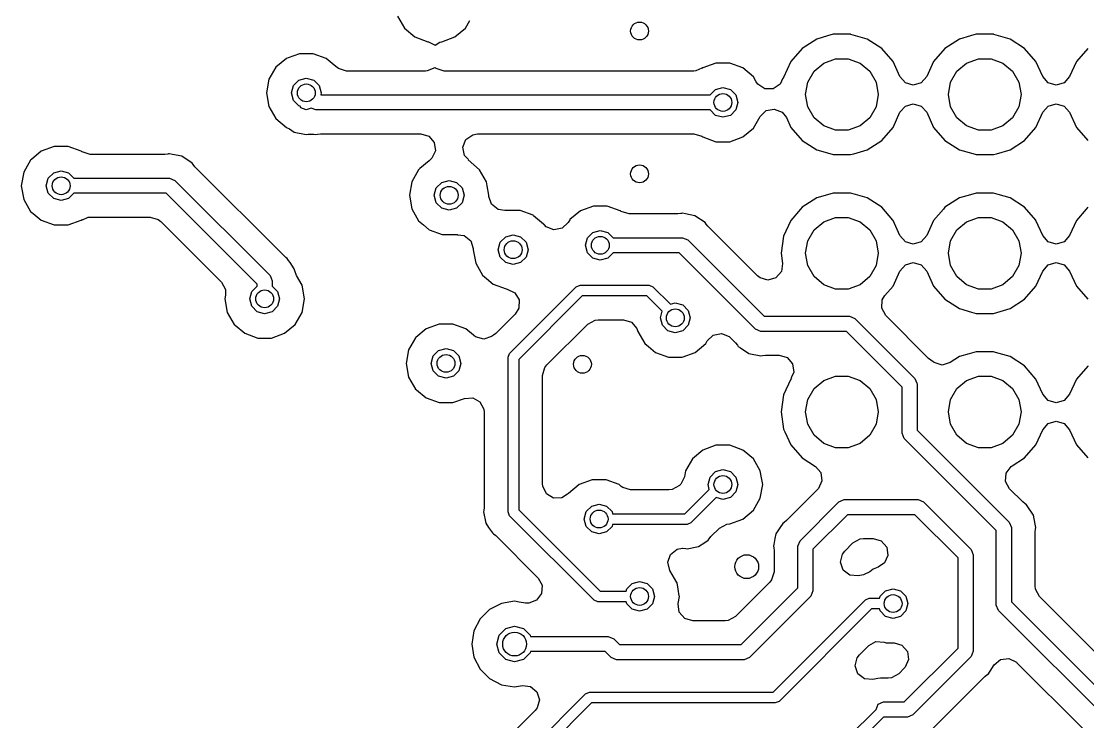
# Model space of a CAD drawing. Extents: x 4.55 to 6.09, y -4.28 to -3.52.
# Drawn here: x 4.8349 to 5.1876, y -4.0158 to -3.7842 of the extents above; entities that cross this region are included whole.
import ezdxf

# ---------------------------------------------------------------- set-up
doc = ezdxf.new("R2010")
doc.units = 0
doc.header["$MEASUREMENT"] = 0
doc.layers.add('BLACK', color=7, linetype='CONTINUOUS')

msp = doc.modelspace()

# ---------------------------------------------------------------- linework, layer by layer
at = {"layer": 'BLACK', "linetype": 'CONTINUOUS'}
for p, q in [((4.95928, -3.78246), (4.96156, -3.78642)), ((4.98174, -3.78642), (4.98317, -3.78394)), ((4.96156, -3.78642), (4.96156, -3.78642)), ((4.96156, -3.78642), (4.96156, -3.78642)), ((4.96156, -3.78642), (4.96507, -3.78936)), ((4.97824, -3.78936), (4.98174, -3.78642)), ((4.96507, -3.78936), (4.96937, -3.79093)), ((4.96937, -3.79093), (4.96937, -3.79093)), ((4.96937, -3.79093), (4.96945, -3.79094)), ((4.96945, -3.79094), (4.96957, -3.791)), ((4.96957, -3.791), (4.96977, -3.79107)), ((4.96977, -3.79107), (4.96976, -3.79109)), ((4.96976, -3.79109), (4.97175, -3.79208)), ((4.97175, -3.79208), (4.97333, -3.79106)), ((4.97333, -3.79106), (4.97386, -3.79094)), ((4.97386, -3.79094), (4.97394, -3.79093)), ((4.97394, -3.79093), (4.97824, -3.78936)), ((4.97394, -3.79093), (4.97394, -3.79093)), ((5.09795, -3.7901), (5.09313, -3.79319)), ((5.10157, -3.78903), (5.09795, -3.7901)), ((5.09795, -3.7901), (5.09795, -3.7901)), ((5.09795, -3.7901), (5.09795, -3.7901)), ((5.10344, -3.78848), (5.10157, -3.78903)), ((5.10916, -3.78848), (5.10344, -3.78848)), ((5.10344, -3.78848), (5.10344, -3.78848)), ((5.10926, -3.78851), (5.10916, -3.78848)), ((5.10916, -3.78848), (5.10916, -3.78848)), ((5.11465, -3.7901), (5.10926, -3.78851)), ((5.11947, -3.79319), (5.11465, -3.7901)), ((5.14519, -3.7901), (5.14038, -3.79319)), ((5.14881, -3.78903), (5.14519, -3.7901)), ((5.14519, -3.7901), (5.14519, -3.7901)), ((5.14519, -3.7901), (5.14519, -3.7901)), ((5.15068, -3.78848), (5.14881, -3.78903)), ((5.1564, -3.78848), (5.15068, -3.78848)), ((5.15068, -3.78848), (5.15068, -3.78848)), ((5.1565, -3.78851), (5.1564, -3.78848)), ((5.1564, -3.78848), (5.1564, -3.78848)), ((5.1619, -3.7901), (5.1565, -3.78851)), ((5.16671, -3.79319), (5.1619, -3.7901)), ((4.92685, -3.7949), (4.92311, -3.79626)), ((4.93142, -3.7949), (4.92685, -3.7949)), ((4.93572, -3.79647), (4.93142, -3.7949)), ((5.09313, -3.79319), (5.08938, -3.79752)), ((5.12321, -3.79752), (5.11947, -3.79319)), ((5.14038, -3.79319), (5.13663, -3.79752)), ((5.17046, -3.79752), (5.16671, -3.79319)), ((5.18762, -3.79319), (5.18387, -3.79752)), ((4.92255, -3.79647), (4.91904, -3.79941)), ((4.92311, -3.79626), (4.92255, -3.79647)), ((4.93835, -3.79868), (4.93572, -3.79647)), ((4.93932, -3.79949), (4.93835, -3.79868)), ((5.06301, -3.79864), (5.06034, -3.79962)), ((5.06464, -3.79805), (5.06301, -3.79864)), ((5.06922, -3.79805), (5.06464, -3.79805)), ((5.07352, -3.79962), (5.06922, -3.79805)), ((5.08938, -3.79752), (5.08701, -3.80272)), ((5.08938, -3.79752), (5.08938, -3.79752)), ((5.0971, -3.80067), (5.1003, -3.79799)), ((5.1003, -3.79799), (5.10421, -3.79656)), ((5.10421, -3.79656), (5.10838, -3.79656)), ((5.10838, -3.79656), (5.1123, -3.79799)), ((5.1123, -3.79799), (5.1155, -3.80067)), ((5.12548, -3.80248), (5.12321, -3.79752)), ((5.12321, -3.79752), (5.12321, -3.79752)), ((5.13663, -3.79752), (5.13436, -3.80248)), ((5.13663, -3.79752), (5.13663, -3.79752)), ((5.14434, -3.80067), (5.14754, -3.79799)), ((5.14754, -3.79799), (5.15146, -3.79656)), ((5.15146, -3.79656), (5.15563, -3.79656)), ((5.15563, -3.79656), (5.15955, -3.79799)), ((5.15955, -3.79799), (5.16274, -3.80067)), ((5.17272, -3.80248), (5.17046, -3.79752)), ((5.17046, -3.79752), (5.17046, -3.79752)), ((5.18387, -3.79752), (5.18161, -3.80248)), ((5.18387, -3.79752), (5.18387, -3.79752)), ((4.91904, -3.79941), (4.91676, -3.80337)), ((4.91904, -3.79941), (4.91904, -3.79941)), ((4.93982, -3.79985), (4.93932, -3.79949)), ((4.94246, -3.80063), (4.93982, -3.79985)), ((4.9686, -3.80063), (4.94246, -3.80063)), ((4.96915, -3.8006), (4.9686, -3.80063)), ((4.97168, -3.79954), (4.96915, -3.8006)), ((4.97173, -3.79947), (4.97168, -3.79954)), ((4.97206, -3.79985), (4.97173, -3.79947)), ((4.9747, -3.80063), (4.97206, -3.79985)), ((5.05736, -3.80063), (4.9747, -3.80063)), ((5.05798, -3.80059), (5.05736, -3.80063)), ((5.05992, -3.79974), (5.05798, -3.80059)), ((5.05997, -3.79983), (5.05992, -3.79974)), ((5.06034, -3.79962), (5.05997, -3.79983)), ((5.07702, -3.80256), (5.07352, -3.79962)), ((5.07352, -3.79962), (5.07352, -3.79962)), ((5.09502, -3.80428), (5.0971, -3.80067)), ((5.1155, -3.80067), (5.11758, -3.80428)), ((5.14226, -3.80428), (5.14434, -3.80067)), ((5.16274, -3.80067), (5.16483, -3.80428)), ((4.91676, -3.80337), (4.91596, -3.80787)), ((4.91676, -3.80337), (4.91676, -3.80337)), ((4.92421, -3.80787), (4.92487, -3.80541)), ((4.92487, -3.80541), (4.92667, -3.80361)), ((4.92667, -3.80361), (4.92913, -3.80295)), ((4.92913, -3.80295), (4.93159, -3.80361)), ((4.93159, -3.80361), (4.9334, -3.80541)), ((4.9334, -3.80541), (4.93406, -3.80787)), ((5.07798, -3.80422), (5.07702, -3.80256)), ((5.07702, -3.80256), (5.07702, -3.80256)), ((5.07702, -3.80256), (5.07702, -3.80256)), ((5.07702, -3.80256), (5.07702, -3.80256)), ((5.07702, -3.80256), (5.07702, -3.80256)), ((5.07852, -3.80498), (5.07798, -3.80422)), ((5.08083, -3.80647), (5.07852, -3.80498)), ((5.0859, -3.80498), (5.08359, -3.80647)), ((5.08679, -3.80302), (5.0859, -3.80498)), ((5.08691, -3.80306), (5.08679, -3.80302)), ((5.08701, -3.80272), (5.08691, -3.80306)), ((5.09429, -3.80839), (5.09502, -3.80428)), ((5.11758, -3.80428), (5.11831, -3.80839)), ((5.12728, -3.80456), (5.12548, -3.80248)), ((5.12548, -3.80248), (5.12548, -3.80248)), ((5.12992, -3.80533), (5.12728, -3.80456)), ((5.13256, -3.80456), (5.12992, -3.80533)), ((5.13436, -3.80248), (5.13256, -3.80456)), ((5.14154, -3.80839), (5.14226, -3.80428)), ((5.16483, -3.80428), (5.16555, -3.80839)), ((5.17453, -3.80456), (5.17272, -3.80248)), ((5.17272, -3.80248), (5.17272, -3.80248)), ((5.17717, -3.80533), (5.17453, -3.80456)), ((5.1798, -3.80456), (5.17717, -3.80533)), ((5.18161, -3.80248), (5.1798, -3.80456)), ((4.91596, -3.80787), (4.91596, -3.80787)), ((4.91596, -3.80787), (4.91676, -3.81238)), ((4.92487, -3.81033), (4.92421, -3.80787)), ((4.93406, -3.80787), (4.93388, -3.80852)), ((4.93388, -3.80852), (5.06271, -3.80852)), ((5.06271, -3.80852), (5.06447, -3.80676)), ((5.06447, -3.80676), (5.06693, -3.8061)), ((5.06693, -3.8061), (5.06939, -3.80676)), ((5.06939, -3.80676), (5.07119, -3.80856)), ((5.07119, -3.80856), (5.07185, -3.81102)), ((5.08359, -3.80647), (5.08083, -3.80647)), ((5.09502, -3.81249), (5.09429, -3.80839)), ((5.11831, -3.80839), (5.11758, -3.81249)), ((5.14226, -3.81249), (5.14154, -3.80839)), ((5.16555, -3.80839), (5.16483, -3.81249)), ((4.91676, -3.81238), (4.91676, -3.81238)), ((4.91676, -3.81238), (4.91904, -3.81634)), ((4.92667, -3.81214), (4.92487, -3.81033)), ((4.92715, -3.81226), (4.92667, -3.81214)), ((4.92737, -3.81279), (4.92715, -3.81226)), ((4.92913, -3.81352), (4.92737, -3.81279)), ((4.93071, -3.81287), (4.92913, -3.81352)), ((4.93228, -3.81352), (4.93071, -3.81287)), ((5.07185, -3.81102), (5.07119, -3.81348)), ((5.0971, -3.8161), (5.09502, -3.81249)), ((5.11758, -3.81249), (5.1155, -3.8161)), ((5.12548, -3.81429), (5.12728, -3.81221)), ((5.12728, -3.81221), (5.12992, -3.81144)), ((5.12992, -3.81144), (5.13256, -3.81221)), ((5.13256, -3.81221), (5.13436, -3.81429)), ((5.14434, -3.8161), (5.14226, -3.81249)), ((5.16483, -3.81249), (5.16274, -3.8161)), ((5.17272, -3.81429), (5.17453, -3.81221)), ((5.17453, -3.81221), (5.17717, -3.81144)), ((5.17717, -3.81144), (5.1798, -3.81221)), ((5.1798, -3.81221), (5.18161, -3.81429)), ((4.91904, -3.81634), (4.91904, -3.81634)), ((4.91904, -3.81634), (4.92255, -3.81928)), ((5.06271, -3.81352), (4.93228, -3.81352)), ((5.06447, -3.81529), (5.06271, -3.81352)), ((5.06693, -3.81594), (5.06447, -3.81529)), ((5.06939, -3.81529), (5.06693, -3.81594)), ((5.07119, -3.81348), (5.06939, -3.81529)), ((5.07702, -3.81949), (5.07925, -3.81563)), ((5.07925, -3.81563), (5.08124, -3.81373)), ((5.08124, -3.81373), (5.08394, -3.81321)), ((5.08394, -3.81321), (5.08649, -3.81423)), ((5.08649, -3.81423), (5.08792, -3.81604)), ((5.08792, -3.81604), (5.08938, -3.81926)), ((5.1003, -3.81878), (5.0971, -3.8161)), ((5.1155, -3.8161), (5.1123, -3.81878)), ((5.12321, -3.81926), (5.12548, -3.81429)), ((5.13436, -3.81429), (5.13663, -3.81926)), ((5.14754, -3.81878), (5.14434, -3.8161)), ((5.16274, -3.8161), (5.15955, -3.81878)), ((5.17046, -3.81926), (5.17272, -3.81429)), ((5.18161, -3.81429), (5.18387, -3.81926)), ((4.92255, -3.81928), (4.92261, -3.81932)), ((4.92261, -3.81932), (4.92356, -3.8198)), ((4.92356, -3.8198), (4.92508, -3.82081)), ((5.07352, -3.82243), (5.07702, -3.81949)), ((5.08938, -3.81926), (5.09313, -3.82358)), ((5.10421, -3.82021), (5.1003, -3.81878)), ((5.1123, -3.81878), (5.10838, -3.82021)), ((5.11947, -3.82358), (5.12321, -3.81926)), ((5.13663, -3.81926), (5.14038, -3.82358)), ((5.15146, -3.82021), (5.14754, -3.81878)), ((5.15955, -3.81878), (5.15563, -3.82021)), ((5.16671, -3.82358), (5.17046, -3.81926)), ((5.18387, -3.81926), (5.18762, -3.82358)), ((4.92508, -3.82081), (4.92913, -3.82162)), ((4.92913, -3.82162), (4.92976, -3.8215)), ((4.92976, -3.8215), (4.93166, -3.8215)), ((4.93166, -3.8215), (4.93228, -3.82162)), ((4.93228, -3.82162), (4.93284, -3.82151)), ((4.93284, -3.82151), (4.93379, -3.82142)), ((4.93379, -3.82142), (4.967, -3.82142)), ((4.967, -3.82142), (4.96964, -3.82219)), ((4.96964, -3.82219), (4.97144, -3.82427)), ((4.9809, -3.82584), (4.98192, -3.82328)), ((4.98192, -3.82328), (4.98416, -3.82169)), ((4.98416, -3.82169), (4.98576, -3.82142)), ((4.98576, -3.82142), (5.05736, -3.82142)), ((5.05736, -3.82142), (5.06, -3.82219)), ((5.06, -3.82219), (5.06024, -3.82237)), ((5.06024, -3.82237), (5.06034, -3.82243)), ((5.06034, -3.82243), (5.06034, -3.82243)), ((5.06034, -3.82243), (5.06464, -3.824)), ((5.06922, -3.824), (5.07352, -3.82243)), ((5.09313, -3.82358), (5.09795, -3.82668)), ((5.10838, -3.82021), (5.10421, -3.82021)), ((5.11465, -3.82668), (5.11947, -3.82358)), ((5.14038, -3.82358), (5.14519, -3.82668)), ((5.15563, -3.82021), (5.15146, -3.82021)), ((5.1619, -3.82668), (5.16671, -3.82358)), ((4.84574, -3.82561), (4.84145, -3.82717)), ((4.85032, -3.82561), (4.84574, -3.82561)), ((4.85462, -3.82717), (4.85032, -3.82561)), ((4.97183, -3.82699), (4.97069, -3.8295)), ((4.97144, -3.82427), (4.97183, -3.82699)), ((4.98142, -3.82854), (4.9809, -3.82584)), ((5.06464, -3.824), (5.06464, -3.824)), ((5.06464, -3.824), (5.06922, -3.824)), ((5.06922, -3.824), (5.06922, -3.824)), ((5.09795, -3.82668), (5.10233, -3.82796)), ((5.11019, -3.82799), (5.11465, -3.82668)), ((5.14519, -3.82668), (5.14958, -3.82796)), ((5.15743, -3.82799), (5.1619, -3.82668)), ((4.83794, -3.83012), (4.83565, -3.83408)), ((4.83817, -3.82993), (4.83794, -3.83012)), ((4.83794, -3.83012), (4.83794, -3.83012)), ((4.84145, -3.82717), (4.83817, -3.82993)), ((4.85472, -3.82723), (4.85462, -3.82717)), ((4.85462, -3.82717), (4.85462, -3.82717)), ((4.85462, -3.82717), (4.85462, -3.82717)), ((4.85496, -3.82741), (4.85472, -3.82723)), ((4.8576, -3.82819), (4.85496, -3.82741)), ((4.88235, -3.82819), (4.8576, -3.82819)), ((4.88331, -3.8281), (4.88235, -3.82819)), ((4.88351, -3.82806), (4.88331, -3.8281)), ((4.88386, -3.82799), (4.88351, -3.82806)), ((4.88488, -3.82819), (4.88386, -3.82799)), ((4.88386, -3.82799), (4.88386, -3.82799)), ((4.88791, -3.82879), (4.88488, -3.82819)), ((4.88488, -3.82819), (4.88488, -3.82819)), ((4.89135, -3.83109), (4.88791, -3.82879)), ((4.88791, -3.82879), (4.88791, -3.82879)), ((4.96979, -3.83032), (4.96673, -3.83289)), ((4.97012, -3.83005), (4.96979, -3.83032)), ((4.96979, -3.83032), (4.96979, -3.83032)), ((4.97069, -3.8295), (4.97008, -3.83)), ((4.97008, -3.83), (4.97012, -3.83005)), ((4.98274, -3.82993), (4.98142, -3.82854)), ((4.98264, -3.83005), (4.98274, -3.82993)), ((4.98647, -3.83327), (4.98264, -3.83005)), ((5.10233, -3.82796), (5.10344, -3.82829)), ((5.10344, -3.82829), (5.10344, -3.82829)), ((5.10344, -3.82829), (5.10916, -3.82829)), ((5.10916, -3.82829), (5.11019, -3.82799)), ((5.14958, -3.82796), (5.15068, -3.82829)), ((5.15068, -3.82829), (5.15068, -3.82829)), ((5.15068, -3.82829), (5.1564, -3.82829)), ((5.1564, -3.82829), (5.15743, -3.82799)), ((4.83565, -3.83408), (4.83486, -3.83858)), ((4.83565, -3.83408), (4.83565, -3.83408)), ((4.84557, -3.83432), (4.84803, -3.83366)), ((4.84803, -3.83366), (4.85049, -3.83432)), ((4.89166, -3.83156), (4.89135, -3.83109)), ((4.89135, -3.83109), (4.89135, -3.83109)), ((4.89227, -3.8323), (4.89166, -3.83156)), ((4.92164, -3.86167), (4.89227, -3.8323)), ((4.96629, -3.83327), (4.964, -3.83723)), ((4.96673, -3.83289), (4.96629, -3.83327)), ((4.96629, -3.83327), (4.96629, -3.83327)), ((4.98647, -3.83327), (4.98647, -3.83327)), ((4.98876, -3.83723), (4.98647, -3.83327)), ((4.98647, -3.83327), (4.98647, -3.83327)), ((4.84311, -3.83858), (4.84377, -3.83612)), ((4.84377, -3.83612), (4.84557, -3.83432)), ((4.85049, -3.83432), (4.85225, -3.83608)), ((4.85225, -3.83608), (4.88386, -3.83608)), ((4.88386, -3.83608), (4.88563, -3.83681)), ((4.88563, -3.83681), (4.91712, -3.86831)), ((4.964, -3.83723), (4.96321, -3.84173)), ((4.964, -3.83723), (4.964, -3.83723)), ((4.97212, -3.83927), (4.97392, -3.83747)), ((4.97392, -3.83747), (4.97638, -3.83681)), ((4.97638, -3.83681), (4.97884, -3.83747)), ((4.97884, -3.83747), (4.98064, -3.83927)), ((4.989, -3.83858), (4.98876, -3.83723)), ((4.83486, -3.83858), (4.83486, -3.83858)), ((4.83486, -3.83858), (4.83565, -3.84309)), ((4.84377, -3.84104), (4.84311, -3.83858)), ((4.84557, -3.84284), (4.84377, -3.84104)), ((4.85225, -3.84108), (4.85049, -3.84284)), ((4.88282, -3.84108), (4.85225, -3.84108)), ((4.91285, -3.87111), (4.88282, -3.84108)), ((4.97146, -3.84173), (4.97212, -3.83927)), ((4.98064, -3.83927), (4.9813, -3.84173)), ((4.98955, -3.84173), (4.989, -3.83858)), ((5.10344, -3.841), (5.10154, -3.84156)), ((5.10916, -3.841), (5.10344, -3.841)), ((5.10344, -3.841), (5.10344, -3.841)), ((5.11077, -3.84148), (5.10916, -3.841)), ((5.10916, -3.841), (5.10916, -3.841)), ((5.15068, -3.841), (5.14879, -3.84156)), ((5.1564, -3.841), (5.15068, -3.841)), ((5.15068, -3.841), (5.15068, -3.841)), ((5.15802, -3.84148), (5.1564, -3.841)), ((5.1564, -3.841), (5.1564, -3.841)), ((4.83565, -3.84309), (4.83565, -3.84309)), ((4.83565, -3.84309), (4.83794, -3.84705)), ((4.84803, -3.8435), (4.84557, -3.84284)), ((4.85049, -3.84284), (4.84803, -3.8435)), ((4.96321, -3.84173), (4.96321, -3.84173)), ((4.96321, -3.84173), (4.964, -3.84624)), ((4.97212, -3.84419), (4.97146, -3.84173)), ((4.97392, -3.84599), (4.97212, -3.84419)), ((4.98064, -3.84419), (4.97884, -3.84599)), ((4.9813, -3.84173), (4.98064, -3.84419)), ((4.98955, -3.84195), (4.98955, -3.84173)), ((4.98955, -3.8421), (4.98955, -3.84195)), ((4.99041, -3.84472), (4.98955, -3.8421)), ((4.99255, -3.84645), (4.99041, -3.84472)), ((5.09795, -3.84262), (5.09313, -3.84571)), ((5.10154, -3.84156), (5.09795, -3.84262)), ((5.09795, -3.84262), (5.09795, -3.84262)), ((5.09795, -3.84262), (5.09795, -3.84262)), ((5.11465, -3.84262), (5.11077, -3.84148)), ((5.11947, -3.84571), (5.11465, -3.84262)), ((5.14519, -3.84262), (5.14038, -3.84571)), ((5.14879, -3.84156), (5.14519, -3.84262)), ((5.14519, -3.84262), (5.14519, -3.84262)), ((5.14519, -3.84262), (5.14519, -3.84262)), ((5.1619, -3.84262), (5.15802, -3.84148)), ((5.16671, -3.84571), (5.1619, -3.84262)), ((4.83794, -3.84705), (4.83794, -3.84705)), ((4.83794, -3.84705), (4.83881, -3.84778)), ((4.83881, -3.84778), (4.84145, -3.84999)), ((4.964, -3.84624), (4.964, -3.84624)), ((4.964, -3.84624), (4.96629, -3.8502)), ((4.97638, -3.84665), (4.97392, -3.84599)), ((4.97884, -3.84599), (4.97638, -3.84665)), ((4.99483, -3.84671), (4.99255, -3.84645)), ((4.99483, -3.84676), (4.99483, -3.84671)), ((4.99525, -3.84676), (4.99483, -3.84676)), ((4.99983, -3.84676), (4.99525, -3.84676)), ((5.00413, -3.84833), (4.99983, -3.84676)), ((5.01979, -3.84686), (5.01632, -3.84978)), ((5.02409, -3.8453), (5.01979, -3.84686)), ((5.02867, -3.8453), (5.02409, -3.8453)), ((5.03296, -3.84686), (5.02867, -3.8453)), ((5.03306, -3.84692), (5.03296, -3.84686)), ((5.03296, -3.84686), (5.03296, -3.84686)), ((5.03296, -3.84686), (5.03296, -3.84686)), ((5.03331, -3.8471), (5.03306, -3.84692)), ((5.03595, -3.84787), (5.03331, -3.8471)), ((5.05204, -3.84787), (5.03595, -3.84787)), ((5.05299, -3.84778), (5.05204, -3.84787)), ((5.05322, -3.84773), (5.05299, -3.84778)), ((5.05354, -3.84767), (5.05322, -3.84773)), ((5.05457, -3.84787), (5.05354, -3.84767)), ((5.05354, -3.84767), (5.05354, -3.84767)), ((5.0576, -3.84848), (5.05457, -3.84787)), ((5.05457, -3.84787), (5.05457, -3.84787)), ((5.09263, -3.84629), (5.08938, -3.85004)), ((5.09313, -3.84571), (5.09263, -3.84629)), ((5.09313, -3.84571), (5.09313, -3.84571)), ((5.09313, -3.84571), (5.09313, -3.84571)), ((5.12317, -3.84999), (5.11947, -3.84571)), ((5.13988, -3.84629), (5.13663, -3.85004)), ((5.14038, -3.84571), (5.13988, -3.84629)), ((5.14038, -3.84571), (5.14038, -3.84571)), ((5.14038, -3.84571), (5.14038, -3.84571)), ((5.17042, -3.84999), (5.16671, -3.84571)), ((5.18712, -3.84629), (5.18387, -3.85004)), ((5.18762, -3.84571), (5.18712, -3.84629)), ((4.84145, -3.84999), (4.84574, -3.85156)), ((4.84574, -3.85156), (4.84574, -3.85156)), ((4.84574, -3.85156), (4.85032, -3.85156)), ((4.85032, -3.85156), (4.85462, -3.84999)), ((4.85032, -3.85156), (4.85032, -3.85156)), ((4.85462, -3.84999), (4.85499, -3.84978)), ((4.85462, -3.84999), (4.85462, -3.84999)), ((4.85499, -3.84978), (4.85504, -3.84987)), ((4.85504, -3.84987), (4.85698, -3.84902)), ((4.85698, -3.84902), (4.8576, -3.84898)), ((4.8576, -3.84898), (4.87753, -3.84898)), ((4.87753, -3.84898), (4.88017, -3.84975)), ((4.88017, -3.84975), (4.88098, -3.85041)), ((4.88098, -3.85041), (4.90104, -3.87046)), ((4.96629, -3.8502), (4.96629, -3.8502)), ((4.96629, -3.8502), (4.9679, -3.85156)), ((4.9679, -3.85156), (4.96979, -3.85314)), ((5.0043, -3.84848), (5.00413, -3.84833)), ((5.00763, -3.85127), (5.0043, -3.84848)), ((5.00778, -3.85144), (5.00763, -3.85127)), ((5.0085, -3.85214), (5.00778, -3.85144)), ((5.01574, -3.85074), (5.01375, -3.85264)), ((5.01629, -3.8498), (5.01574, -3.85074)), ((5.01632, -3.84978), (5.01629, -3.8498)), ((5.06104, -3.85077), (5.0576, -3.84848)), ((5.0576, -3.84848), (5.0576, -3.84848)), ((5.06135, -3.85124), (5.06104, -3.85077)), ((5.06196, -3.85198), (5.06135, -3.85124)), ((5.08938, -3.85004), (5.08701, -3.85524)), ((5.08938, -3.85004), (5.08938, -3.85004)), ((5.0971, -3.85319), (5.1003, -3.85051)), ((5.1003, -3.85051), (5.10421, -3.84908)), ((5.10421, -3.84908), (5.10838, -3.84908)), ((5.10838, -3.84908), (5.1123, -3.85051)), ((5.1123, -3.85051), (5.1155, -3.85319)), ((5.12321, -3.85004), (5.12317, -3.84999)), ((5.12548, -3.855), (5.12321, -3.85004)), ((5.12321, -3.85004), (5.12321, -3.85004)), ((5.13663, -3.85004), (5.13436, -3.855)), ((5.13663, -3.85004), (5.13663, -3.85004)), ((5.14434, -3.85319), (5.14754, -3.85051)), ((5.14754, -3.85051), (5.15146, -3.84908)), ((5.15146, -3.84908), (5.15563, -3.84908)), ((5.15563, -3.84908), (5.15955, -3.85051)), ((5.15955, -3.85051), (5.16274, -3.85319)), ((5.17046, -3.85004), (5.17042, -3.84999)), ((5.17272, -3.855), (5.17046, -3.85004)), ((5.17046, -3.85004), (5.17046, -3.85004)), ((5.18387, -3.85004), (5.18161, -3.855)), ((5.18387, -3.85004), (5.18387, -3.85004)), ((4.96979, -3.85314), (4.97409, -3.8547)), ((4.97409, -3.8547), (4.97409, -3.8547)), ((4.97409, -3.8547), (4.97909, -3.8547)), ((4.97909, -3.8547), (4.97909, -3.85476)), ((4.97909, -3.85476), (4.98137, -3.85501)), ((4.98137, -3.85501), (4.98351, -3.85675)), ((4.99508, -3.85547), (4.99754, -3.85481)), ((4.99754, -3.85481), (5, -3.85547)), ((5.01105, -3.85316), (5.0085, -3.85214)), ((5.01375, -3.85264), (5.01105, -3.85316)), ((5.02212, -3.85581), (5.02392, -3.85401)), ((5.02392, -3.85401), (5.02638, -3.85335)), ((5.02638, -3.85335), (5.02884, -3.85401)), ((5.02884, -3.85401), (5.0306, -3.85577)), ((5.07839, -3.86842), (5.06196, -3.85198)), ((5.08701, -3.85524), (5.08619, -3.86091)), ((5.08701, -3.85524), (5.08701, -3.85524)), ((5.09502, -3.8568), (5.0971, -3.85319)), ((5.1155, -3.85319), (5.11758, -3.8568)), ((5.12728, -3.85708), (5.12548, -3.855)), ((5.12548, -3.855), (5.12548, -3.855)), ((5.13436, -3.855), (5.13256, -3.85708)), ((5.14226, -3.8568), (5.14434, -3.85319)), ((5.16274, -3.85319), (5.16483, -3.8568)), ((5.17453, -3.85708), (5.17272, -3.855)), ((5.17272, -3.855), (5.17272, -3.855)), ((5.18161, -3.855), (5.1798, -3.85708)), ((4.98351, -3.85675), (4.98437, -3.85936)), ((4.99262, -3.85974), (4.99328, -3.85727)), ((4.99328, -3.85727), (4.99508, -3.85547)), ((5, -3.85547), (5.0018, -3.85727)), ((5.0018, -3.85727), (5.00246, -3.85974)), ((5.02146, -3.85827), (5.02212, -3.85581)), ((5.02212, -3.86073), (5.02146, -3.85827)), ((5.0306, -3.85577), (5.05354, -3.85577)), ((5.05354, -3.85577), (5.05531, -3.8565)), ((5.05531, -3.8565), (5.08056, -3.88175)), ((5.09429, -3.86091), (5.09502, -3.8568)), ((5.11758, -3.8568), (5.11831, -3.86091)), ((5.12992, -3.85785), (5.12728, -3.85708)), ((5.13256, -3.85708), (5.12992, -3.85785)), ((5.14154, -3.86091), (5.14226, -3.8568)), ((5.16483, -3.8568), (5.16555, -3.86091)), ((5.17717, -3.85785), (5.17453, -3.85708)), ((5.1798, -3.85708), (5.17717, -3.85785)), ((4.92238, -3.86227), (4.92164, -3.86167)), ((4.92285, -3.86259), (4.92238, -3.86227)), ((4.98437, -3.85936), (4.98437, -3.85952)), ((4.98437, -3.85952), (4.98437, -3.85974)), ((4.98437, -3.85974), (4.98516, -3.86424)), ((4.99328, -3.8622), (4.99262, -3.85974)), ((4.99508, -3.864), (4.99328, -3.8622)), ((5.0018, -3.8622), (5, -3.864)), ((5.00246, -3.85974), (5.0018, -3.8622)), ((5.02392, -3.86253), (5.02212, -3.86073)), ((5.0306, -3.86077), (5.02884, -3.86253)), ((5.05251, -3.86077), (5.0306, -3.86077)), ((5.07776, -3.88602), (5.05251, -3.86077)), ((5.08619, -3.86091), (5.08668, -3.86427)), ((5.09502, -3.86501), (5.09429, -3.86091)), ((5.11831, -3.86091), (5.11758, -3.86501)), ((5.14226, -3.86501), (5.14154, -3.86091)), ((5.16555, -3.86091), (5.16483, -3.86501)), ((4.92329, -3.86325), (4.92285, -3.86259)), ((4.92285, -3.86259), (4.92285, -3.86259)), ((4.92285, -3.86259), (4.92285, -3.86259)), ((4.92376, -3.86396), (4.92329, -3.86325)), ((4.92329, -3.86325), (4.92329, -3.86325)), ((4.92514, -3.86602), (4.92376, -3.86396)), ((4.98516, -3.86424), (4.98516, -3.86424)), ((4.98516, -3.86424), (4.98745, -3.8682)), ((4.99754, -3.86466), (4.99508, -3.864)), ((5, -3.864), (4.99754, -3.86466)), ((5.02638, -3.86319), (5.02392, -3.86253)), ((5.02884, -3.86253), (5.02638, -3.86319)), ((5.08668, -3.86427), (5.08629, -3.86699)), ((5.0971, -3.86862), (5.09502, -3.86501)), ((5.11758, -3.86501), (5.1155, -3.86862)), ((5.12548, -3.86681), (5.12728, -3.86473)), ((5.12728, -3.86473), (5.12992, -3.86396)), ((5.12992, -3.86396), (5.13256, -3.86473)), ((5.13256, -3.86473), (5.13436, -3.86681)), ((5.14434, -3.86862), (5.14226, -3.86501)), ((5.16483, -3.86501), (5.16274, -3.86862)), ((5.17272, -3.86681), (5.17453, -3.86473)), ((5.17453, -3.86473), (5.17717, -3.86396)), ((5.17717, -3.86396), (5.1798, -3.86473)), ((5.1798, -3.86473), (5.18161, -3.86681)), ((4.91712, -3.86831), (4.91785, -3.87008)), ((4.92528, -3.86672), (4.92514, -3.86602)), ((4.92584, -3.86821), (4.92528, -3.86672)), ((4.92773, -3.87148), (4.92584, -3.86821)), ((4.98745, -3.8682), (4.98745, -3.8682)), ((4.98745, -3.8682), (4.98869, -3.86924)), ((4.98869, -3.86924), (4.99095, -3.87114)), ((5.07921, -3.86907), (5.07839, -3.86842)), ((5.08184, -3.86985), (5.07921, -3.86907)), ((5.08448, -3.86907), (5.08184, -3.86985)), ((5.08629, -3.86699), (5.08448, -3.86907)), ((5.1003, -3.8713), (5.0971, -3.86862)), ((5.1155, -3.86862), (5.1123, -3.8713)), ((5.12321, -3.87178), (5.12548, -3.86681)), ((5.13436, -3.86681), (5.13663, -3.87178)), ((5.14754, -3.8713), (5.14434, -3.86862)), ((5.16274, -3.86862), (5.15955, -3.8713)), ((5.17046, -3.87178), (5.17272, -3.86681)), ((5.18161, -3.86681), (5.18387, -3.87178)), ((4.90104, -3.87046), (4.90236, -3.87288)), ((4.90236, -3.87288), (4.9024, -3.87476)), ((4.91109, -3.87352), (4.91285, -3.87176)), ((4.91285, -3.87176), (4.91285, -3.87111)), ((4.91785, -3.87008), (4.91785, -3.87176)), ((4.91785, -3.87176), (4.91962, -3.87352)), ((4.92853, -3.87598), (4.92773, -3.87148)), ((4.99095, -3.87114), (4.99525, -3.87271)), ((4.99525, -3.87271), (4.99525, -3.87271)), ((4.99525, -3.87271), (4.99561, -3.87277)), ((4.99561, -3.87277), (4.99807, -3.87399)), ((4.99639, -3.89402), (5.01843, -3.87198)), ((5.01843, -3.87198), (5.01969, -3.87146)), ((5.01969, -3.87146), (5.04252, -3.87146)), ((5.01969, -3.87146), (5.01969, -3.87146)), ((5.04252, -3.87146), (5.04377, -3.87198)), ((5.04377, -3.87198), (5.04959, -3.87779)), ((5.10421, -3.87273), (5.1003, -3.8713)), ((5.10838, -3.87273), (5.10421, -3.87273)), ((5.1123, -3.8713), (5.10838, -3.87273)), ((5.12054, -3.87486), (5.12321, -3.87178)), ((5.13663, -3.87178), (5.14038, -3.8761)), ((5.15146, -3.87273), (5.14754, -3.8713)), ((5.15563, -3.87273), (5.15146, -3.87273)), ((5.15955, -3.8713), (5.15563, -3.87273)), ((5.16671, -3.8761), (5.17046, -3.87178)), ((5.18387, -3.87178), (5.18762, -3.8761)), ((4.9024, -3.87476), (4.90218, -3.87598)), ((4.90218, -3.87598), (4.90218, -3.87598)), ((4.90218, -3.87598), (4.90298, -3.88049)), ((4.91043, -3.87598), (4.91109, -3.87352)), ((4.91109, -3.87844), (4.91043, -3.87598)), ((4.91962, -3.87352), (4.92028, -3.87598)), ((4.92028, -3.87598), (4.91962, -3.87844)), ((4.92773, -3.88049), (4.92853, -3.87598)), ((4.99807, -3.87399), (4.99949, -3.87635)), ((4.99949, -3.87635), (4.9994, -3.8791)), ((5.02042, -3.875), (4.99941, -3.89601)), ((5.04179, -3.875), (5.02042, -3.875)), ((5.04685, -3.88007), (5.04179, -3.875)), ((5.11946, -3.8791), (5.11965, -3.87635)), ((5.11965, -3.87635), (5.12054, -3.87486)), ((5.14038, -3.8761), (5.14519, -3.87919)), ((5.1619, -3.87919), (5.16671, -3.8761)), ((4.91289, -3.88025), (4.91109, -3.87844)), ((4.91962, -3.87844), (4.91781, -3.88025)), ((4.9994, -3.8791), (4.99821, -3.88103)), ((5.04959, -3.87779), (5.05118, -3.87736)), ((5.05118, -3.87736), (5.05364, -3.87802)), ((5.05364, -3.87802), (5.05544, -3.87982)), ((5.05544, -3.87982), (5.0561, -3.88228)), ((5.12078, -3.88151), (5.11946, -3.8791)), ((5.14519, -3.87919), (5.14915, -3.88036)), ((5.15749, -3.88049), (5.1619, -3.87919)), ((4.90298, -3.88049), (4.90298, -3.88049)), ((4.90298, -3.88049), (4.90526, -3.88445)), ((4.91535, -3.88091), (4.91289, -3.88025)), ((4.91781, -3.88025), (4.91535, -3.88091)), ((4.92545, -3.88445), (4.92773, -3.88049)), ((4.99821, -3.88103), (4.99182, -3.88743)), ((5.02226, -3.88432), (5.02467, -3.88301)), ((5.02467, -3.88301), (5.02571, -3.88289)), ((5.02571, -3.88289), (5.03402, -3.88289)), ((5.03402, -3.88289), (5.03666, -3.88367)), ((5.04626, -3.88228), (5.04685, -3.88007)), ((5.04692, -3.88474), (5.04626, -3.88228)), ((5.0561, -3.88228), (5.05544, -3.88474)), ((5.08056, -3.88175), (5.10882, -3.88175)), ((5.10882, -3.88175), (5.11059, -3.88248)), ((5.11059, -3.88248), (5.13045, -3.90235)), ((5.13497, -3.8957), (5.12078, -3.88151)), ((5.14915, -3.88036), (5.15068, -3.88081)), ((5.15068, -3.88081), (5.15068, -3.88081)), ((5.15068, -3.88081), (5.1564, -3.88081)), ((5.1564, -3.88081), (5.15749, -3.88049)), ((4.90526, -3.88445), (4.90526, -3.88445)), ((4.90526, -3.88445), (4.90559, -3.88473)), ((4.90559, -3.88473), (4.90877, -3.88739)), ((4.92194, -3.88739), (4.92545, -3.88445)), ((4.96876, -3.88594), (4.96534, -3.8888)), ((4.97305, -3.88437), (4.96876, -3.88594)), ((4.97763, -3.88437), (4.97305, -3.88437)), ((4.98193, -3.88594), (4.97763, -3.88437)), ((4.98443, -3.88803), (4.98193, -3.88594)), ((5.00873, -3.89785), (5.02226, -3.88432)), ((5.03666, -3.88367), (5.03846, -3.88575)), ((5.03846, -3.88575), (5.03867, -3.88644)), ((5.03867, -3.88644), (5.0388, -3.88679)), ((5.0388, -3.88679), (5.04109, -3.89075)), ((5.04872, -3.88655), (5.04692, -3.88474)), ((5.05118, -3.8872), (5.04872, -3.88655)), ((5.05364, -3.88655), (5.05118, -3.8872)), ((5.05544, -3.88474), (5.05364, -3.88655)), ((5.07953, -3.88675), (5.07776, -3.88602)), ((5.10778, -3.88675), (5.07953, -3.88675)), ((5.12618, -3.90515), (5.10778, -3.88675)), ((4.90877, -3.88739), (4.91307, -3.88896)), ((4.91307, -3.88896), (4.91307, -3.88896)), ((4.91307, -3.88896), (4.91764, -3.88896)), ((4.91764, -3.88896), (4.92194, -3.88739)), ((4.91764, -3.88896), (4.91764, -3.88896)), ((4.96525, -3.88888), (4.96296, -3.89284)), ((4.96534, -3.8888), (4.96525, -3.88888)), ((4.96525, -3.88888), (4.96525, -3.88888)), ((4.98457, -3.88815), (4.98443, -3.88803)), ((4.98514, -3.88857), (4.98457, -3.88815)), ((4.9878, -3.88929), (4.98514, -3.88857)), ((4.99042, -3.88847), (4.9878, -3.88929)), ((4.99108, -3.88803), (4.99042, -3.88847)), ((4.99182, -3.88743), (4.99108, -3.88803)), ((5.06127, -3.89075), (5.06177, -3.88989)), ((5.06177, -3.88989), (5.06376, -3.88799)), ((5.06376, -3.88799), (5.06646, -3.88747)), ((5.06646, -3.88747), (5.06902, -3.88849)), ((5.06902, -3.88849), (5.06945, -3.88887)), ((5.06945, -3.88887), (5.07111, -3.89054)), ((5.07111, -3.89054), (5.07172, -3.89128)), ((4.96296, -3.89284), (4.96217, -3.89734)), ((4.96296, -3.89284), (4.96296, -3.89284)), ((4.97108, -3.89488), (4.97288, -3.89308)), ((4.97288, -3.89308), (4.97534, -3.89242)), ((4.97534, -3.89242), (4.9778, -3.89308)), ((4.9778, -3.89308), (4.9796, -3.89488)), ((4.99587, -3.89528), (4.99639, -3.89402)), ((5.04109, -3.89075), (5.04109, -3.89075)), ((5.04109, -3.89075), (5.04228, -3.89175)), ((5.04228, -3.89175), (5.04459, -3.89369)), ((5.04459, -3.89369), (5.04889, -3.89526)), ((5.05347, -3.89526), (5.05777, -3.89369)), ((5.05777, -3.89369), (5.06127, -3.89075)), ((5.07172, -3.89128), (5.07203, -3.89175)), ((5.07203, -3.89175), (5.07203, -3.89175)), ((5.07203, -3.89175), (5.07203, -3.89175)), ((5.07203, -3.89175), (5.0727, -3.89219)), ((5.0727, -3.89219), (5.0727, -3.89219)), ((5.0727, -3.89219), (5.07547, -3.89404)), ((5.07547, -3.89404), (5.07547, -3.89404)), ((5.07547, -3.89404), (5.07547, -3.89404)), ((5.07547, -3.89404), (5.07953, -3.89485)), ((5.1484, -3.89415), (5.14519, -3.8951)), ((5.15068, -3.89348), (5.1484, -3.89415)), ((5.1564, -3.89348), (5.15068, -3.89348)), ((5.15068, -3.89348), (5.15068, -3.89348)), ((5.15711, -3.89369), (5.1564, -3.89348)), ((5.1564, -3.89348), (5.1564, -3.89348)), ((5.1619, -3.8951), (5.15711, -3.89369)), ((4.96217, -3.89734), (4.96217, -3.89734)), ((4.96217, -3.89734), (4.96296, -3.90185)), ((4.97042, -3.89734), (4.97108, -3.89488)), ((4.97108, -3.8998), (4.97042, -3.89734)), ((4.9796, -3.89488), (4.98026, -3.89734)), ((4.98026, -3.89734), (4.9796, -3.8998)), ((4.99587, -3.94646), (4.99587, -3.89528)), ((4.99941, -3.89601), (4.99941, -3.94572)), ((5.04889, -3.89526), (5.04889, -3.89526)), ((5.04889, -3.89526), (5.05347, -3.89526)), ((5.05347, -3.89526), (5.05347, -3.89526)), ((5.07953, -3.89485), (5.08008, -3.89474)), ((5.08008, -3.89474), (5.08103, -3.89465)), ((5.08103, -3.89465), (5.08551, -3.89465)), ((5.08551, -3.89465), (5.08815, -3.89542)), ((5.08815, -3.89542), (5.08995, -3.8975)), ((5.08995, -3.8975), (5.09035, -3.90022)), ((5.13571, -3.89631), (5.13497, -3.8957)), ((5.13643, -3.89679), (5.13571, -3.89631)), ((5.1368, -3.89709), (5.13643, -3.89679)), ((5.13944, -3.89787), (5.1368, -3.89709)), ((5.14208, -3.89709), (5.13944, -3.89787)), ((5.14519, -3.8951), (5.14208, -3.89709)), ((5.14519, -3.8951), (5.14519, -3.8951)), ((5.14519, -3.8951), (5.14519, -3.8951)), ((5.16671, -3.89819), (5.1619, -3.8951)), ((4.97288, -3.9016), (4.97108, -3.8998)), ((4.9796, -3.8998), (4.9778, -3.9016)), ((5.0073, -3.9013), (5.00808, -3.89866)), ((5.00808, -3.89866), (5.00873, -3.89785)), ((5.09035, -3.90022), (5.08947, -3.90215)), ((5.17046, -3.90252), (5.16671, -3.89819)), ((5.18759, -3.89823), (5.18387, -3.90252)), ((5.18762, -3.89819), (5.18759, -3.89823)), ((4.96296, -3.90185), (4.96296, -3.90185)), ((4.96296, -3.90185), (4.96525, -3.90581)), ((4.97534, -3.90226), (4.97288, -3.9016)), ((4.9778, -3.9016), (4.97534, -3.90226)), ((5.0073, -3.93718), (5.0073, -3.9013)), ((5.08938, -3.90252), (5.08701, -3.90772)), ((5.08957, -3.90222), (5.08938, -3.90252)), ((5.08947, -3.90215), (5.08957, -3.90222)), ((5.0971, -3.90567), (5.1003, -3.90299)), ((5.1003, -3.90299), (5.10421, -3.90156)), ((5.10421, -3.90156), (5.10838, -3.90156)), ((5.10838, -3.90156), (5.1123, -3.90299)), ((5.1123, -3.90299), (5.1155, -3.90567)), ((5.13045, -3.90235), (5.1311, -3.90392)), ((5.1311, -3.90392), (5.13118, -3.90411)), ((5.13118, -3.90411), (5.13118, -3.91938)), ((5.14434, -3.90567), (5.14754, -3.90299)), ((5.14754, -3.90299), (5.15146, -3.90156)), ((5.15146, -3.90156), (5.15563, -3.90156)), ((5.15563, -3.90156), (5.15955, -3.90299)), ((5.15955, -3.90299), (5.16274, -3.90567)), ((5.17272, -3.90748), (5.17046, -3.90252)), ((5.17046, -3.90252), (5.17046, -3.90252)), ((5.18387, -3.90252), (5.18161, -3.90748)), ((5.18387, -3.90252), (5.18387, -3.90252)), ((4.96525, -3.90581), (4.96525, -3.90581)), ((4.96525, -3.90581), (4.9656, -3.90611)), ((4.9656, -3.90611), (4.96876, -3.90875)), ((5.08701, -3.90772), (5.08619, -3.91339)), ((5.08701, -3.90772), (5.08701, -3.90772)), ((5.09502, -3.90928), (5.0971, -3.90567)), ((5.1155, -3.90567), (5.11758, -3.90928)), ((5.12618, -3.92041), (5.12618, -3.90515)), ((5.14226, -3.90928), (5.14434, -3.90567)), ((5.16274, -3.90567), (5.16483, -3.90928)), ((5.17453, -3.90956), (5.17272, -3.90748)), ((5.17272, -3.90748), (5.17272, -3.90748)), ((5.18161, -3.90748), (5.1798, -3.90956)), ((4.96876, -3.90875), (4.97305, -3.91032)), ((4.97305, -3.91032), (4.97305, -3.91032)), ((4.97305, -3.91032), (4.97763, -3.91032)), ((4.97763, -3.91032), (4.98142, -3.90894)), ((4.97763, -3.91032), (4.97763, -3.91032)), ((4.98142, -3.90894), (4.98417, -3.90876)), ((4.98417, -3.90876), (4.98657, -3.9101)), ((4.98657, -3.9101), (4.98787, -3.91252)), ((5.09429, -3.91339), (5.09502, -3.90928)), ((5.11758, -3.90928), (5.11831, -3.91339)), ((5.14154, -3.91339), (5.14226, -3.90928)), ((5.16483, -3.90928), (5.16555, -3.91339)), ((5.17717, -3.91033), (5.17453, -3.90956)), ((5.1798, -3.90956), (5.17717, -3.91033)), ((4.98787, -3.91252), (4.98797, -3.91352)), ((4.98797, -3.91352), (4.98797, -3.94502)), ((5.08619, -3.91339), (5.08701, -3.91905)), ((5.09502, -3.91749), (5.09429, -3.91339)), ((5.11831, -3.91339), (5.11758, -3.91749)), ((5.14226, -3.91749), (5.14154, -3.91339)), ((5.16555, -3.91339), (5.16483, -3.91749)), ((5.0971, -3.9211), (5.09502, -3.91749)), ((5.11758, -3.91749), (5.1155, -3.9211)), ((5.14434, -3.9211), (5.14226, -3.91749)), ((5.16483, -3.91749), (5.16274, -3.9211)), ((5.17272, -3.91929), (5.17453, -3.91721)), ((5.17453, -3.91721), (5.17717, -3.91644)), ((5.17717, -3.91644), (5.1798, -3.91721)), ((5.1798, -3.91721), (5.18161, -3.91929)), ((5.08701, -3.91905), (5.08701, -3.91905)), ((5.08701, -3.91905), (5.08743, -3.91999)), ((5.08743, -3.91999), (5.08938, -3.92426)), ((5.1003, -3.92378), (5.0971, -3.9211)), ((5.1155, -3.9211), (5.1123, -3.92378)), ((5.12691, -3.92218), (5.12618, -3.92041)), ((5.15734, -3.95261), (5.12691, -3.92218)), ((5.13118, -3.91938), (5.16161, -3.94981)), ((5.14754, -3.92378), (5.14434, -3.9211)), ((5.16274, -3.9211), (5.15955, -3.92378)), ((5.17046, -3.92426), (5.17272, -3.91929)), ((5.18161, -3.91929), (5.18387, -3.92426)), ((5.06464, -3.92443), (5.06034, -3.92599)), ((5.06922, -3.92443), (5.06464, -3.92443)), ((5.07352, -3.92599), (5.06922, -3.92443)), ((5.08938, -3.92426), (5.08938, -3.92426)), ((5.08938, -3.92426), (5.09313, -3.92858)), ((5.10421, -3.92521), (5.1003, -3.92378)), ((5.10838, -3.92521), (5.10421, -3.92521)), ((5.1123, -3.92378), (5.10838, -3.92521)), ((5.15146, -3.92521), (5.14754, -3.92378)), ((5.15563, -3.92521), (5.15146, -3.92521)), ((5.15955, -3.92378), (5.15563, -3.92521)), ((5.16671, -3.92858), (5.17046, -3.92426)), ((5.18387, -3.92426), (5.18762, -3.92858)), ((5.05684, -3.92893), (5.05455, -3.9329)), ((5.05687, -3.92891), (5.05684, -3.92893)), ((5.05684, -3.92893), (5.05684, -3.92893)), ((5.06034, -3.92599), (5.05687, -3.92891)), ((5.07395, -3.92636), (5.07352, -3.92599)), ((5.07702, -3.92893), (5.07395, -3.92636)), ((5.07931, -3.9329), (5.07702, -3.92893)), ((5.07702, -3.92893), (5.07702, -3.92893)), ((5.07702, -3.92893), (5.07702, -3.92893)), ((5.09313, -3.92858), (5.09751, -3.93139)), ((5.16258, -3.93124), (5.16671, -3.92858)), ((5.05455, -3.9329), (5.05421, -3.93481)), ((5.06447, -3.93314), (5.06693, -3.93248)), ((5.06693, -3.93248), (5.06939, -3.93314)), ((5.07971, -3.93515), (5.07931, -3.9329)), ((5.09751, -3.93139), (5.09931, -3.93347)), ((5.16064, -3.93364), (5.16229, -3.93144)), ((5.16229, -3.93144), (5.16258, -3.93124)), ((5.0237, -3.93585), (5.0194, -3.93741)), ((5.02827, -3.93585), (5.0237, -3.93585)), ((5.03257, -3.93741), (5.02827, -3.93585)), ((5.05421, -3.93481), (5.05299, -3.93727)), ((5.06201, -3.9374), (5.06267, -3.93494)), ((5.06267, -3.93494), (5.06447, -3.93314)), ((5.06939, -3.93314), (5.07119, -3.93494)), ((5.07119, -3.93494), (5.07185, -3.9374)), ((5.0801, -3.9374), (5.07971, -3.93515)), ((5.0997, -3.93619), (5.09856, -3.9387)), ((5.09931, -3.93347), (5.0997, -3.93619)), ((5.16045, -3.93638), (5.16064, -3.93364)), ((5.16176, -3.9388), (5.16045, -3.93638)), ((5.00736, -3.93795), (5.0073, -3.93718)), ((5.00855, -3.94043), (5.00736, -3.93795)), ((5.0194, -3.93741), (5.01589, -3.94035)), ((5.03329, -3.93801), (5.03257, -3.93741)), ((5.03257, -3.93741), (5.03257, -3.93741)), ((5.03257, -3.93741), (5.03257, -3.93741)), ((5.03378, -3.93838), (5.03329, -3.93801)), ((5.03642, -3.93915), (5.03378, -3.93838)), ((5.04909, -3.93915), (5.03642, -3.93915)), ((5.05013, -3.93904), (5.04909, -3.93915)), ((5.05254, -3.93772), (5.05013, -3.93904)), ((5.05286, -3.93741), (5.05254, -3.93772)), ((5.05299, -3.93727), (5.05286, -3.93741)), ((5.05438, -3.94705), (5.06244, -3.939)), ((5.06244, -3.939), (5.06201, -3.9374)), ((5.07119, -3.93986), (5.06939, -3.94166)), ((5.07185, -3.9374), (5.07119, -3.93986)), ((5.07931, -3.94191), (5.0801, -3.9374)), ((5.0801, -3.9374), (5.0801, -3.9374)), ((5.09832, -3.93895), (5.08795, -3.94932)), ((5.09856, -3.9387), (5.09832, -3.93895)), ((5.16613, -3.94316), (5.16176, -3.9388)), ((5.01088, -3.94188), (5.00855, -3.94043)), ((5.01363, -3.94184), (5.01088, -3.94188)), ((5.01553, -3.94058), (5.01363, -3.94184)), ((5.01557, -3.94063), (5.01553, -3.94058)), ((5.01589, -3.94035), (5.01557, -3.94063)), ((5.01589, -3.94035), (5.01589, -3.94035)), ((5.06471, -3.94173), (5.05637, -3.95007)), ((5.06693, -3.94232), (5.06471, -3.94173)), ((5.06939, -3.94166), (5.06693, -3.94232)), ((5.07702, -3.94587), (5.07931, -3.94191)), ((5.09246, -3.95597), (5.10532, -3.94311)), ((5.10532, -3.94311), (5.10709, -3.94238)), ((5.10709, -3.94238), (5.1315, -3.94238)), ((5.1315, -3.94238), (5.13326, -3.94311)), ((5.13326, -3.94311), (5.14901, -3.95886)), ((5.16687, -3.94377), (5.16613, -3.94316)), ((4.98788, -3.94598), (4.98778, -3.94646)), ((4.98778, -3.94646), (4.98778, -3.94646)), ((4.98778, -3.94646), (4.98853, -3.95023)), ((4.98797, -3.94502), (4.98788, -3.94598)), ((4.99639, -3.94771), (4.99587, -3.94646)), ((4.99587, -3.94646), (4.99587, -3.94646)), ((4.99941, -3.94572), (5.02632, -3.97264)), ((5.02106, -3.94882), (5.02172, -3.94636)), ((5.02172, -3.94636), (5.02352, -3.94456)), ((5.02352, -3.94456), (5.02598, -3.9439)), ((5.02598, -3.9439), (5.02844, -3.94456)), ((5.02844, -3.94456), (5.03025, -3.94636)), ((5.03025, -3.94636), (5.03043, -3.94705)), ((5.03043, -3.94705), (5.05438, -3.94705)), ((5.07352, -3.94881), (5.07702, -3.94587)), ((5.16734, -3.94408), (5.16687, -3.94377)), ((5.16963, -3.94752), (5.16734, -3.94408)), ((5.16734, -3.94408), (5.16734, -3.94408)), ((4.98853, -3.95023), (4.98853, -3.95023)), ((4.98853, -3.95023), (4.98853, -3.95023)), ((4.98853, -3.95023), (4.98943, -3.95157)), ((5.02434, -3.97566), (4.99639, -3.94771)), ((5.02172, -3.95128), (5.02106, -3.94882)), ((5.03043, -3.95059), (5.03025, -3.95128)), ((5.05512, -3.95059), (5.03043, -3.95059)), ((5.05637, -3.95007), (5.05512, -3.95059)), ((5.0658, -3.9518), (5.06822, -3.95049)), ((5.06822, -3.95049), (5.06916, -3.95038)), ((5.06916, -3.95038), (5.06922, -3.95037)), ((5.06922, -3.95037), (5.07352, -3.94881)), ((5.06922, -3.95037), (5.06922, -3.95037)), ((5.08674, -3.95024), (5.08576, -3.95171)), ((5.08721, -3.94993), (5.08674, -3.95024)), ((5.08795, -3.94932), (5.08721, -3.94993)), ((5.10812, -3.94738), (5.09673, -3.95877)), ((5.13046, -3.94738), (5.10812, -3.94738)), ((5.14474, -3.96167), (5.13046, -3.94738)), ((5.16161, -3.94981), (5.16234, -3.95157)), ((5.17024, -3.95055), (5.16963, -3.94752)), ((5.17044, -3.95157), (5.17024, -3.95055)), ((5.17024, -3.95055), (5.17024, -3.95055)), ((4.98943, -3.95157), (4.98943, -3.95157)), ((4.98943, -3.95157), (4.99067, -3.95342)), ((4.99067, -3.95342), (4.99108, -3.9537)), ((4.99108, -3.9537), (4.99182, -3.9543)), ((5.02352, -3.95308), (5.02172, -3.95128)), ((5.02598, -3.95374), (5.02352, -3.95308)), ((5.02844, -3.95308), (5.02598, -3.95374)), ((5.03025, -3.95128), (5.02844, -3.95308)), ((5.06297, -3.95464), (5.0658, -3.9518)), ((5.08444, -3.95368), (5.08412, -3.95528)), ((5.08576, -3.95171), (5.08444, -3.95368)), ((5.08576, -3.95171), (5.08576, -3.95171)), ((5.15734, -3.97727), (5.15734, -3.95261)), ((5.16234, -3.95157), (5.16234, -3.97623)), ((5.17024, -3.95308), (5.17033, -3.95213)), ((5.17024, -3.97094), (5.17024, -3.95308)), ((5.17033, -3.95213), (5.17044, -3.95157)), ((4.99182, -3.9543), (5.00583, -3.96832)), ((5.05889, -3.95792), (5.06091, -3.95657)), ((5.06091, -3.95657), (5.06209, -3.95579)), ((5.06209, -3.95579), (5.06236, -3.95538)), ((5.06236, -3.95538), (5.06297, -3.95464)), ((5.08373, -3.95728), (5.08363, -3.95774)), ((5.08412, -3.95528), (5.08373, -3.95728)), ((5.09173, -3.95774), (5.09246, -3.95597)), ((5.10726, -3.95941), (5.10996, -3.95671)), ((5.10996, -3.95671), (5.11238, -3.95539)), ((5.11238, -3.95539), (5.11341, -3.95528)), ((5.11341, -3.95528), (5.11667, -3.95528)), ((5.11667, -3.95528), (5.11931, -3.95605)), ((5.11931, -3.95605), (5.12111, -3.95813)), ((5.04873, -3.96313), (5.04963, -3.96053)), ((5.04963, -3.96053), (5.0518, -3.95883)), ((5.0518, -3.95883), (5.05361, -3.95848)), ((5.05361, -3.95848), (5.05369, -3.95848)), ((5.05369, -3.95848), (5.05464, -3.95858)), ((5.05464, -3.95858), (5.05512, -3.95867)), ((5.05512, -3.95867), (5.05889, -3.95792)), ((5.05512, -3.95867), (5.05512, -3.95867)), ((5.05512, -3.95867), (5.05512, -3.95867)), ((5.05512, -3.95867), (5.05512, -3.95867)), ((5.05889, -3.95792), (5.05889, -3.95792)), ((5.05889, -3.95792), (5.05889, -3.95792)), ((5.08363, -3.95774), (5.08374, -3.95829)), ((5.08374, -3.95829), (5.08384, -3.95924)), ((5.08384, -3.95924), (5.08384, -3.96629)), ((5.09173, -3.97158), (5.09173, -3.95774)), ((5.09673, -3.95877), (5.09673, -3.97261)), ((5.10583, -3.96312), (5.10647, -3.96045)), ((5.10647, -3.96045), (5.10726, -3.95941)), ((5.12151, -3.96085), (5.12036, -3.96335)), ((5.12111, -3.95813), (5.12151, -3.96085)), ((5.14901, -3.95886), (5.14901, -3.95886)), ((5.14901, -3.95886), (5.14974, -3.96063)), ((5.14974, -3.96063), (5.14974, -3.99252)), ((5.04938, -3.96581), (5.04873, -3.96313)), ((5.10675, -3.96572), (5.10583, -3.96312)), ((5.12036, -3.96335), (5.11834, -3.96474)), ((5.14474, -3.99148), (5.14474, -3.96167)), ((5.05169, -3.9698), (5.04938, -3.96581)), ((5.08384, -3.96629), (5.08306, -3.96893)), ((5.10892, -3.96741), (5.10675, -3.96572)), ((5.11166, -3.96765), (5.10892, -3.96741)), ((5.11339, -3.96731), (5.11166, -3.96765)), ((5.11557, -3.96626), (5.11339, -3.96731)), ((5.11664, -3.96536), (5.11557, -3.96626)), ((5.11834, -3.96474), (5.11664, -3.96536)), ((5.11664, -3.96536), (5.11664, -3.96536)), ((5.11664, -3.96536), (5.11664, -3.96536)), ((5.00583, -3.96832), (5.00715, -3.97074)), ((5.00715, -3.97074), (5.00696, -3.97348)), ((5.03511, -3.97195), (5.03691, -3.97015)), ((5.03691, -3.97015), (5.03937, -3.96949)), ((5.03937, -3.96949), (5.04183, -3.97015)), ((5.04183, -3.97015), (5.04363, -3.97195)), ((5.05175, -3.9699), (5.05169, -3.9698)), ((5.05213, -3.97206), (5.05175, -3.9699)), ((5.08241, -3.96974), (5.07112, -3.98103)), ((5.07296, -3.99035), (5.09173, -3.97158)), ((5.08306, -3.96893), (5.08241, -3.96974)), ((5.17035, -3.97198), (5.17024, -3.97094)), ((5.00696, -3.97348), (5.00531, -3.97568)), ((5.02632, -3.97264), (5.03492, -3.97264)), ((5.03492, -3.97264), (5.03511, -3.97195)), ((5.04363, -3.97195), (5.04429, -3.97441)), ((5.04429, -3.97441), (5.04363, -3.97687)), ((5.05251, -3.97421), (5.05213, -3.97206)), ((5.05214, -3.97672), (5.05254, -3.97441)), ((5.05254, -3.97441), (5.05251, -3.97421)), ((5.096, -3.97438), (5.07576, -3.99462)), ((5.09673, -3.97261), (5.096, -3.97438)), ((5.1141, -3.97552), (5.11535, -3.975)), ((5.11535, -3.975), (5.11878, -3.975)), ((5.11878, -3.975), (5.11897, -3.97431)), ((5.11897, -3.97431), (5.12077, -3.97251)), ((5.12077, -3.97251), (5.12323, -3.97185)), ((5.12323, -3.97185), (5.12569, -3.97251)), ((5.12569, -3.97251), (5.12749, -3.97431)), ((5.12749, -3.97431), (5.12815, -3.97677)), ((5.17167, -3.97439), (5.17035, -3.97198)), ((5.19442, -3.99715), (5.17167, -3.97439)), ((4.98973, -3.97873), (4.9866, -3.98185)), ((4.99366, -3.97672), (4.98973, -3.97873)), ((4.99803, -3.97603), (4.99366, -3.97672)), ((4.99953, -3.97626), (4.99803, -3.97603)), ((4.99803, -3.97603), (4.99803, -3.97603)), ((4.99803, -3.97603), (4.99803, -3.97603)), ((5.00162, -3.97659), (4.99953, -3.97626)), ((5.00273, -3.97664), (5.00162, -3.97659)), ((5.00531, -3.97568), (5.00273, -3.97664)), ((5.02559, -3.97618), (5.02434, -3.97566)), ((5.03492, -3.97618), (5.02559, -3.97618)), ((5.02559, -3.97618), (5.02559, -3.97618)), ((5.03511, -3.97687), (5.03492, -3.97618)), ((5.03691, -3.97867), (5.03511, -3.97687)), ((5.03937, -3.97933), (5.03691, -3.97867)), ((5.04183, -3.97867), (5.03937, -3.97933)), ((5.04363, -3.97687), (5.04183, -3.97867)), ((5.05211, -3.97688), (5.05213, -3.97673)), ((5.0525, -3.97961), (5.05211, -3.97688)), ((5.05213, -3.97673), (5.05214, -3.97672)), ((5.08352, -4.0061), (5.1141, -3.97552)), ((5.11609, -3.97854), (5.0855, -4.00913)), ((5.11878, -3.97854), (5.11609, -3.97854)), ((5.11897, -3.97923), (5.11878, -3.97854)), ((5.12815, -3.97677), (5.12749, -3.97923)), ((5.15807, -3.97903), (5.15734, -3.97727)), ((5.16234, -3.97623), (5.30048, -4.11437)), ((4.9866, -3.98185), (4.98459, -3.98579)), ((5.0543, -3.98169), (5.0525, -3.97961)), ((5.05694, -3.98246), (5.0543, -3.98169)), ((5.0687, -3.98235), (5.06767, -3.98246)), ((5.07112, -3.98103), (5.0687, -3.98235)), ((5.12077, -3.98103), (5.11897, -3.97923)), ((5.12323, -3.98169), (5.12077, -3.98103)), ((5.12569, -3.98103), (5.12323, -3.98169)), ((5.12749, -3.97923), (5.12569, -3.98103)), ((5.29768, -4.11864), (5.15807, -3.97903)), ((4.98459, -3.98579), (4.9839, -3.99016)), ((4.99292, -3.9872), (4.99508, -3.98504)), ((4.99508, -3.98504), (4.99803, -3.98425)), ((4.99803, -3.98425), (5.00098, -3.98504)), ((5.00098, -3.98504), (5.00315, -3.9872)), ((5.06767, -3.98246), (5.05694, -3.98246)), ((4.99213, -3.99016), (4.99292, -3.9872)), ((5.00315, -3.9872), (5.00327, -3.98766)), ((5.00327, -3.98766), (5.02903, -3.98766)), ((5.02903, -3.98766), (5.0308, -3.98839)), ((5.0308, -3.98839), (5.03277, -3.99035)), ((5.11516, -3.99064), (5.11757, -3.98932)), ((5.11757, -3.98932), (5.12028, -3.9895)), ((4.9839, -3.99016), (4.9839, -3.99016)), ((4.9839, -3.99016), (4.98459, -3.99452)), ((4.99292, -3.99311), (4.99213, -3.99016)), ((5.00327, -3.99266), (5.00315, -3.99311)), ((5.028, -3.99266), (5.00327, -3.99266)), ((5.02996, -3.99462), (5.028, -3.99266)), ((5.03277, -3.99035), (5.07296, -3.99035)), ((5.11211, -3.99368), (5.11516, -3.99064)), ((5.12028, -3.9895), (5.12094, -3.98974)), ((5.12094, -3.98974), (5.12094, -3.98974)), ((5.12094, -3.98974), (5.12353, -3.98974)), ((5.12353, -3.98974), (5.12617, -3.99052)), ((5.12617, -3.99052), (5.12798, -3.9926)), ((5.12692, -4.00931), (5.14474, -3.99148)), ((5.12798, -3.9926), (5.12837, -3.99532)), ((5.14974, -3.99252), (5.14901, -3.99429)), ((4.98459, -3.99452), (4.9866, -3.99846)), ((4.99508, -3.99527), (4.99292, -3.99311)), ((4.99803, -3.99606), (4.99508, -3.99527)), ((5.00098, -3.99527), (4.99803, -3.99606)), ((5.00315, -3.99311), (5.00098, -3.99527)), ((5.03173, -3.99535), (5.02996, -3.99462)), ((5.07399, -3.99535), (5.03173, -3.99535)), ((5.07576, -3.99462), (5.07399, -3.99535)), ((5.11069, -3.9974), (5.11132, -3.99472)), ((5.11132, -3.99472), (5.11211, -3.99368)), ((5.12837, -3.99532), (5.12722, -3.99782)), ((5.14901, -3.99429), (5.12972, -4.01358)), ((5.1567, -3.99707), (5.15881, -3.99531)), ((5.15881, -3.99531), (5.16154, -3.99497)), ((5.16154, -3.99497), (5.16402, -3.99615)), ((5.16402, -3.99615), (5.16421, -3.99633)), ((5.16421, -3.99633), (5.1861, -4.01822)), ((4.9866, -3.99846), (4.98973, -4.00159)), ((5.1116, -3.99999), (5.11069, -3.9974)), ((5.11378, -4.00168), (5.1116, -3.99999)), ((5.12508, -3.99999), (5.12266, -4.00131)), ((5.12699, -3.99808), (5.12508, -3.99999)), ((5.12722, -3.99782), (5.12699, -3.99808)), ((5.15474, -4.00001), (5.15509, -3.99949)), ((5.15509, -3.99949), (5.15532, -3.99915)), ((5.15509, -3.99949), (5.15509, -3.99949)), ((5.15532, -3.99915), (5.1567, -3.99707)), ((5.15532, -3.99915), (5.15532, -3.99915)), ((4.98973, -4.00159), (4.99366, -4.0036)), ((5.11652, -4.00192), (5.11378, -4.00168)), ((5.11819, -4.00159), (5.11652, -4.00192)), ((5.11906, -4.00142), (5.11819, -4.00159)), ((5.12163, -4.00142), (5.11906, -4.00142)), ((5.12266, -4.00131), (5.12163, -4.00142)), ((5.13637, -4.0181), (5.15353, -4.00093)), ((5.15353, -4.00093), (5.15427, -4.00033)), ((5.15427, -4.00033), (5.15474, -4.00001)), ((4.99366, -4.0036), (4.99803, -4.00429)), ((4.99803, -4.00429), (4.99931, -4.00409)), ((4.99803, -4.00429), (4.99803, -4.00429)), ((4.99803, -4.00429), (4.99803, -4.00429)), ((4.99841, -4.02972), (5.02151, -4.00662)), ((4.99931, -4.00409), (5.0006, -4.00388)), ((5.0006, -4.00388), (5.00333, -4.00423)), ((5.00333, -4.00423), (5.00543, -4.00601)), ((5.00543, -4.00601), (5.00625, -4.00863)), ((5.02151, -4.00662), (5.02277, -4.0061)), ((5.02277, -4.0061), (5.08352, -4.0061)), ((5.0235, -4.00965), (5.0004, -4.03275)), ((5.00625, -4.00863), (5.00551, -4.01128)), ((5.08425, -4.00965), (5.0235, -4.00965)), ((5.0855, -4.00913), (5.08425, -4.00965)), ((5.11758, -4.0118), (5.11831, -4.01004)), ((5.11831, -4.01004), (5.12008, -4.00931)), ((5.12008, -4.00931), (5.12692, -4.00931)), ((5.00482, -4.01216), (4.99657, -4.0204)), ((5.00551, -4.01128), (5.00482, -4.01216)), ((5.10859, -4.02079), (5.11758, -4.0118)), ((5.12972, -4.01358), (5.12795, -4.01431)), ((5.12008, -4.01431), (5.11235, -4.02205)), ((5.12795, -4.01431), (5.12008, -4.01431))]:
    msp.add_line(p, q, dxfattribs=at)
at = {"layer": 'BLACK'}
for centre, radius in [((5.03937, -3.7874), 0.00295), ((4.92913, -3.80787), 0.00295), ((5.06693, -3.81102), 0.00295), ((5.03937, -3.83465), 0.00295), ((4.84803, -3.83858), 0.00295), ((4.97638, -3.84173), 0.00295), ((5.02638, -3.85827), 0.00295), ((4.99754, -3.85974), 0.00295), ((4.91535, -3.87598), 0.00295), ((5.05118, -3.88228), 0.00295), ((4.97534, -3.89734), 0.00295), ((5.02047, -3.89764), 0.00295), ((5.06693, -3.9374), 0.00295), ((5.02598, -3.94882), 0.00295), ((5.0748, -3.96457), 0.00394), ((5.03937, -3.97441), 0.00295), ((5.12323, -3.97677), 0.00295), ((4.99803, -3.99016), 0.00394)]:
    msp.add_circle(centre, radius, dxfattribs=at)

doc.saveas('drawing.dxf')
